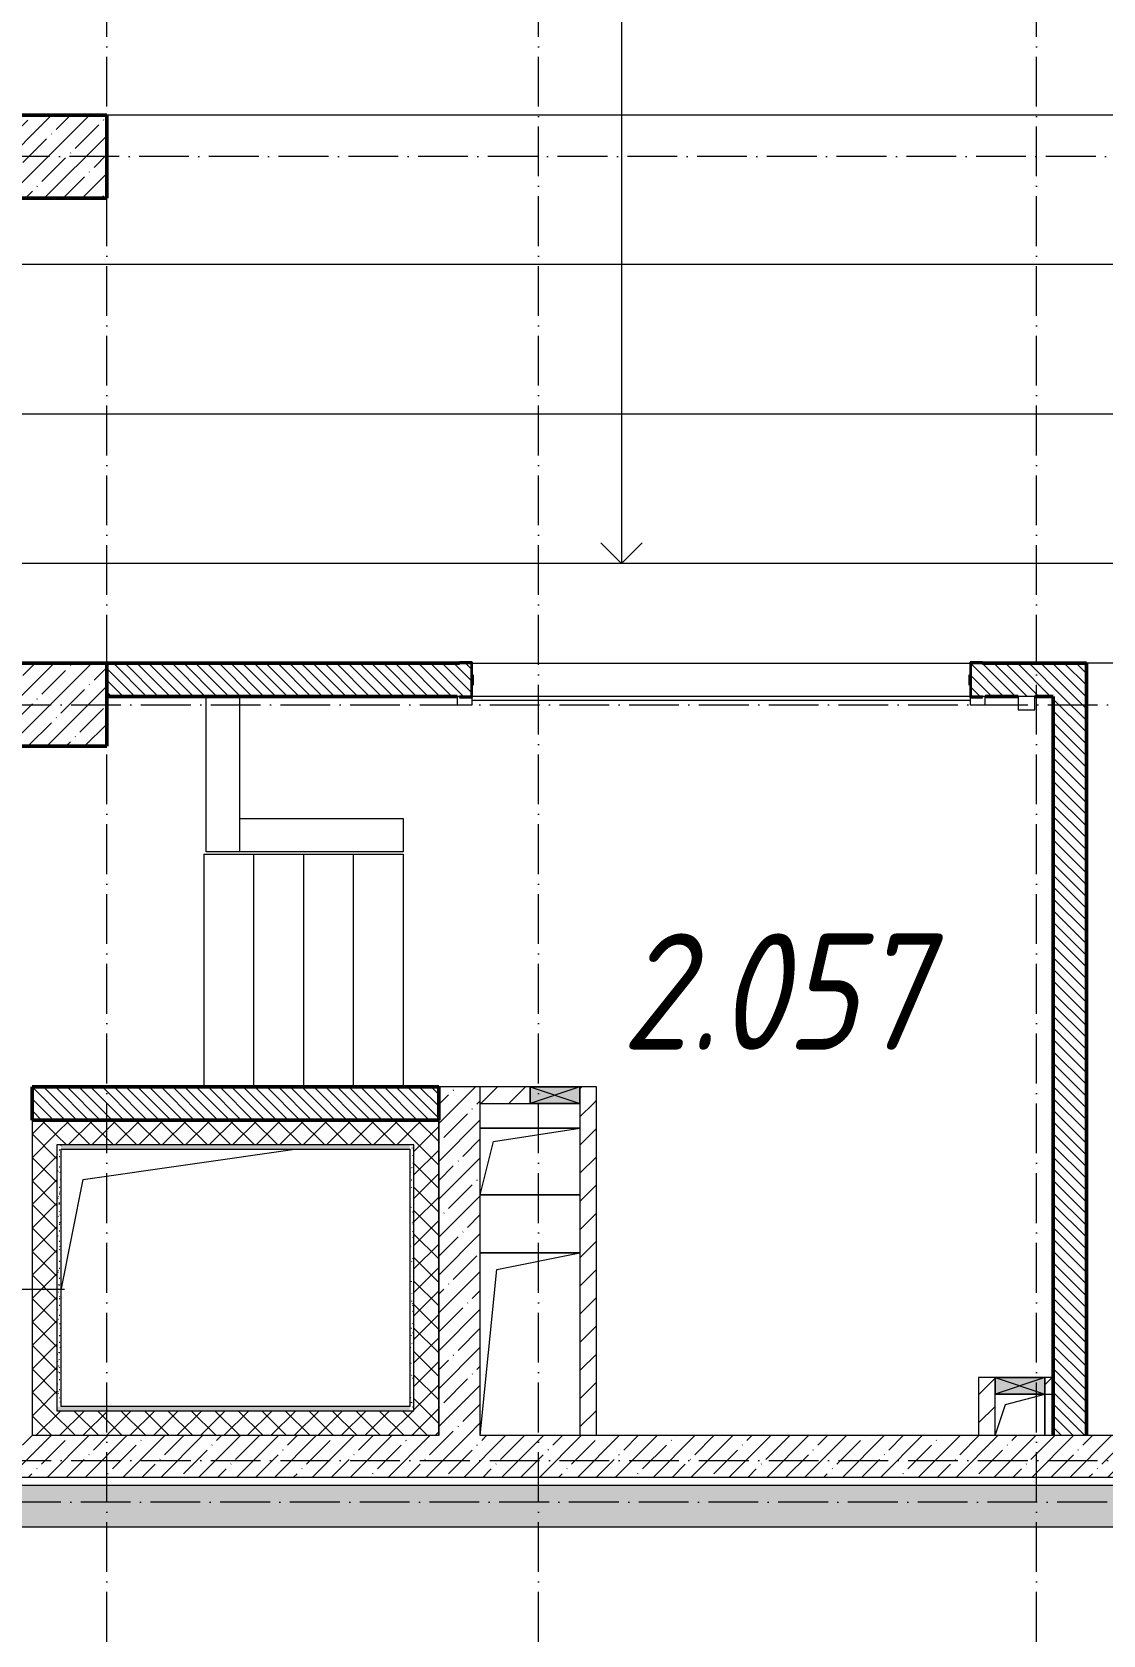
# Model space of a CAD drawing. Header units: millimetres. Extents: x -12989 to 629078, y -109036 to 555275.
# Drawn here: x 530568 to 537018, y 99365 to 109015 of the extents above; entities that cross this region are included whole.
import ezdxf

# ---------------------------------------------------------------- set-up
doc = ezdxf.new("R2010")
doc.units = ezdxf.units.MM
doc.linetypes.add('200_ШТРИХ_ш1п0_6_', pattern=[160, 100, -60])
doc.linetypes.add('50_200_ШТРИХ_1Т_ш5_п1_п1_', pattern=[700, 500, -100, 0, -100])
for name, color, linetype, lineweight in [('A-DETL-GENF-OTLN', 7, 'Continuous', 9), ('A-DOOR-____-MCUT', 7, 'Continuous', 13), ('A-DOOR-____-OTLN', 7, 'Continuous', 9), ('A-FLOR-____-OTLN', 7, 'Continuous', 9), ('A-GENM-____-MCUT', 7, 'Continuous', 25), ('A-GENM-____-OTLN', 7, 'Continuous', 9), ('A-GENM-____-OTLN-1', 7, 'Continuous', 25), ('A-GLAZ-____-OTLN', 7, 'Continuous', 9), ('A-WALL-____-MCUT-1', 7, 'Continuous', 9), ('A-WALL-____-MCUT-2', 7, 'Continuous', 50), ('A-WALL-____-MCUT-3', 7, 'Continuous', 9), ('A-WALL-____-PATT-1', 7, 'Continuous', 9), ('A-WALL-FNSH-MCUT-1', 7, 'Continuous', 9), ('E-ELEC-EQPM-OTLN', 7, 'Continuous', 9), ('I-WALL-____-OTLN', 7, 'Continuous', 9), ('S-COLS-____-MCUT', 7, 'Continuous', 50), ('S-COLS-____-OTLN', 7, 'Continuous', 9), ('S-GRID-____-OTLN-1', 7, '50_200_ШТРИХ_1Т_ш5_п1_п1_', 9), ('S-STRS-____-OTLN-1', 7, 'Continuous', 9), ('Марки помещений', 7, 'Continuous', 9)]:
    doc.layers.add(name, color=color, linetype=linetype, lineweight=lineweight)
for name, color, linetype, lineweight, true_color in [('A-DETL-GENF-OTLN-4', 9, '200_ШТРИХ_ш1п0_6_', 9, 0x808080), ('A-DETL-GENF-OTLN-5', 7, 'Continuous', 5, 0xc0c0c0), ('A-WALL-____-PATT-2', 7, 'Continuous', 9, 0x787878)]:
    doc.layers.add(name, color=color, linetype=linetype, lineweight=lineweight, true_color=true_color)
doc.styles.add('ISOCPEUR_I_3', font='isocpeui.ttf', dxfattribs={"width": 0.85, "height": 2.2})
pattern_1 = [(135, (516567.8, 90784.41), (-35.35534, -35.35534), [])]
pattern_2 = [(45, (516567.8, 90784.41), (-114.0493, 114.0493), []), (45, (516681.85, 90784.41), (-114.0493, 114.0493), [201.612, -40.322, 3.353, -36.97])]
pattern_3 = [(0, (516567.798, 90784.408), (81.28, 20.32), [3.353, -57.607, 3.353, -57.607, -325.12]), (0, (516567.798, 90784.408), (81.28, 20.32), [-121.92, 3.353, -118.567, 3.353, -57.607, -142.24]), (0, (516567.798, 90784.408), (81.28, 20.32), [-304.8, 3.353, -37.287, 3.353, -98.247]), (120, (516598.278, 90794.568), (-58.237636, 60.230545), [3.353, -57.607, 3.353, -57.607, -325.12]), (120, (516598.278, 90794.568), (-58.237636, 60.230545), [-121.92, 3.353, -118.567, 3.353, -57.607, -142.24]), (120, (516598.278, 90794.568), (-58.237636, 60.230545), [-304.8, 3.353, -37.287, 3.353, -98.247]), (240, (516608.438, 90835.208), (-23.042364, -80.550545), [3.353, -57.607, 3.353, -57.607, -325.12]), (240, (516608.438, 90835.208), (-23.042364, -80.550545), [-121.92, 3.353, -118.567, 3.353, -57.607, -142.24]), (240, (516608.438, 90835.208), (-23.042364, -80.550545), [-304.8, 3.353, -37.287, 3.353, -98.247])]
pattern_4 = [(45, (516567.8, 90784.41), (-70.7107, 70.7107), []), (135, (516567.8, 90784.41), (-70.7107, -70.7107), [])]
pattern_5 = [(45, (516567.8, 90784.41), (-84.8528, 84.8528), [])]

# ---------------------------------------------------------------- blocks, each defined once
blk = doc.blocks.new('BSC_Колонна _Прямоугольная - 500х700-V110-АР1_План отверстий 2 этажа в осях 1-64_А-ГГ')
at = {"layer": 'S-COLS-____-OTLN'}
h = blk.add_hatch(dxfattribs=at)
h.set_pattern_fill('FP_139', color=256, style=0, pattern_type=2)
h.set_pattern_definition([(315, (-17481.04, 14100), (114.0493, 114.0493), []), (315, (-17481.04, 13985.95), (114.0493, 114.0493), [201.612, -40.322, 3.353, -36.97])])
h.paths.add_polyline_path([(-250, 350), (-250, -350), (250, -350), (250, 350)], flags=0)
at = {"layer": 'S-COLS-____-MCUT'}
for p, q in [((250, 350), (-250, 350)), ((-250, 350), (-250, -350)), ((250, -350), (250, 350)), ((-250, -350), (250, -350))]:
    blk.add_line(p, q, dxfattribs=at)
blk = doc.blocks.new('BSC_Колонна _Прямоугольная - 500х700-V134-АР1_План отверстий 2 этажа в осях 1-64_А-ГГ')
at = {"layer": 'S-COLS-____-OTLN'}
h = blk.add_hatch(dxfattribs=at)
h.set_pattern_fill('FP_164', color=256, style=0, pattern_type=2)
h.set_pattern_definition([(315, (-14181.04, 14100), (114.0493, 114.0493), []), (315, (-14181.04, 13985.95), (114.0493, 114.0493), [201.612, -40.322, 3.353, -36.97])])
h.paths.add_polyline_path([(-250, 350), (-250, -350), (250, -350), (250, 350)], flags=0)
at = {"layer": 'S-COLS-____-MCUT'}
for p, q in [((250, 350), (-250, 350)), ((-250, 350), (-250, -350)), ((250, -350), (250, 350)), ((-250, -350), (250, -350))]:
    blk.add_line(p, q, dxfattribs=at)
blk = doc.blocks.new('DM_Штора_Противопожарная_Doormaster_EI-60 - ш_3000 х в_1200-26971279-АР1_План отверстий 2 этажа в осях 1-64_А-ГГ')
at = {"layer": 'A-DOOR-____-MCUT'}
for p, q in [((-1375, 150), (-1465, 150)), ((-1465, 150), (-1465, 100)), ((-1465, 100), (-1450, 100)), ((-1375, 106), (-1375, 150)), ((-1375, 125), (1625, 125)), ((1625, 150), (1625, 106)), ((1715, 150), (1625, 150)), ((1700, 100), (1715, 100)), ((1715, 100), (1715, 150))]:
    blk.add_line(p, q, dxfattribs=at)
at = {"layer": 'E-ELEC-EQPM-OTLN'}
for p, q in [((-1665, 180), (-1765, 180)), ((-1765, 180), (-1765, 100)), ((-1765, 100), (-1665, 100)), ((-1665, 100), (-1665, 180))]:
    blk.add_line(p, q, dxfattribs=at)
blk = doc.blocks.new('Фахверк_СКБ_Уголок - 200_3380-28509457-АР1_План отверстий 2 этажа в осях 1-64_А-ГГ')
at = {"layer": 'A-GENM-____-MCUT'}
for p, q in [((200, 156), (125, 156)), ((125, 156), (125, 81)), ((131, 81), (131, 150)), ((131, 150), (200, 150)), ((200, 150), (200, 156)), ((125, 81), (131, 81)), ((131, 19), (125, 19)), ((125, 19), (125, -56)), ((131, -50), (131, 19)), ((125, -56), (200, -56)), ((200, -50), (131, -50)), ((200, -56), (200, -50))]:
    blk.add_line(p, q, dxfattribs=at)
blk = doc.blocks.new('AR_Отверстие прямоугольное _в плите_ - AR_Отверстие прямоугольное _в плите_-30552514-АР1_План отверстий 2 этажа в осях 1-64_А-ГГ')
at = {"layer": 'A-GENM-____-OTLN'}
for p, q in [((-916.7, 616.7), (356.8, 800)), ((-1050, -50), (-916.7, 616.7))]:
    blk.add_line(p, q, dxfattribs=at)
blk = doc.blocks.new('AR_Отверстие прямоугольное _в плите_ - AR_Отверстие прямоугольное _в плите_-V172-АР1_План отверстий 2 этажа в осях 1-64_А-ГГ')
at = {"layer": 'A-GENM-____-OTLN'}
for p, q in [((300, 550), (-300, 550)), ((-200, 450), (300, 550)), ((-300, -550), (-200, 450))]:
    blk.add_line(p, q, dxfattribs=at)
blk = doc.blocks.new('AR_Отверстие прямоугольное _в плите_ - AR_Отверстие прямоугольное _в плите_-V188-АР1_План отверстий 2 этажа в осях 1-64_А-ГГ')
at = {"layer": 'A-GENM-____-OTLN'}
for p, q in [((-87.5, 62.5), (150, 125)), ((150, -125), (150, 125)), ((-150, -125), (-87.5, 62.5))]:
    blk.add_line(p, q, dxfattribs=at)
blk = doc.blocks.new('AR_Отверстие прямоугольное _в плите_ - AR_Отверстие прямоугольное _в плите_-30552531-АР1_План отверстий 2 этажа в осях 1-64_А-ГГ')
at = {"layer": 'A-GENM-____-OTLN'}
for p, q in [((300, 200), (-300, 200)), ((-220, 120), (300, 200)), ((-300, -200), (-220, 120)), ((-300, -200), (300, -200))]:
    blk.add_line(p, q, dxfattribs=at)
blk = doc.blocks.new('AR_Отверстие прямоугольное _в стене__БезПР - AR_Отверстие прямоугольное _в стене__БезПР-36788904-АР1_План отверстий 2 этажа в осях 1-64_А-ГГ')
at = {"layer": 'A-GLAZ-____-OTLN'}
blk.add_hatch(color=256, dxfattribs=at).paths.add_polyline_path([(150, -50), (150, 50), (-150, 50), (-150, -50)], flags=0)
at = {"layer": 'A-DETL-GENF-OTLN'}
for p, q in [((-150, -50), (-150, 50)), ((-150, 50), (150, 50)), ((150, 50), (-150, -50)), ((-150, 50), (150, -50)), ((150, 50), (-150, 50)), ((-150, 50), (-150, -50)), ((150, 50), (150, -50)), ((150, -50), (150, 50)), ((150, -50), (-150, -50)), ((-150, -50), (150, -50))]:
    blk.add_line(p, q, dxfattribs=at)
at = {"layer": 'A-GLAZ-____-OTLN'}
blk.add_line((150, 50), (-150, 50), dxfattribs=at)
blk = doc.blocks.new('AR_Отверстие прямоугольное _в стене__БезПР - AR_Отверстие прямоугольное _в стене__БезПР-36428157-АР1_План отверстий 2 этажа в осях 1-64_А-ГГ')
at = {"layer": 'A-GLAZ-____-OTLN'}
blk.add_hatch(color=256, dxfattribs=at).paths.add_polyline_path([(150, -50), (150, 50), (-150, 50), (-150, -50)], flags=0)
at = {"layer": 'A-DETL-GENF-OTLN'}
for p, q in [((-150, -50), (-150, 50)), ((-150, 50), (150, 50)), ((150, 50), (-150, -50)), ((-150, 50), (150, -50)), ((150, 50), (-150, 50)), ((-150, 50), (-150, -50)), ((150, 50), (150, -50)), ((150, -50), (150, 50)), ((150, -50), (-150, -50)), ((-150, -50), (150, -50))]:
    blk.add_line(p, q, dxfattribs=at)
at = {"layer": 'A-GLAZ-____-OTLN'}
blk.add_line((150, 50), (-150, 50), dxfattribs=at)
blk = doc.blocks.new('DET_L_Имитация разреза_ISO2-5 - Низ-36884722-АР1_План отверстий 2 этажа в осях 1-64_А-ГГ')
at = {"layer": 'A-DETL-GENF-OTLN-5'}
blk.add_line((143.1, 0), (1256.9, 0), dxfattribs=at)
blk = doc.blocks.new('3эт')
at = {"layer": 'S-GRID-____-OTLN-1', "color": 251, "ltscale": 0.6, "true_color": 0x636466}
for p, q in [((298220.7, -91346.1), (298220.7, -36982.5)), ((300820.7, -91346.1), (300820.7, -36982.5)), ((303820.7, -91346.1), (303820.7, -36982.5)), ((310478.4, -69382.4), (279101.9, -69382.4)), ((279101.9, -72682.4), (310478.4, -72682.4)), ((279101.9, -77232.4), (307641.3, -77232.4)), ((387845.1, -77482.4), (279340.9, -77482.4))]:
    blk.add_line(p, q, dxfattribs=at)

msp = doc.modelspace()

# ---------------------------------------------------------------- hatches: boundary and pattern name
at = {"layer": 'A-WALL-____-PATT-1'}
h = msp.add_hatch(dxfattribs=at)
h.set_pattern_fill('FP_6', color=256, style=0, pattern_type=2)
h.set_pattern_definition(pattern_1)
h.paths.add_polyline_path([(536917.7976, 105015.4504), (536917.7976, 105215.4504), (536223.7976, 105215.4504), (536223.7976, 105146.4504), (536217.7976, 105146.4504), (536217.7976, 105084.4504), (536223.7976, 105084.4504), (536223.7976, 105015.4504), (536717.7976, 105015.4504)], flags=0)
h.paths.add_polyline_path([(532461.2866, 105015.4504), (533211.7976, 105015.9959), (533211.7976, 105084.4504), (533217.7976, 105084.4504), (533217.7976, 105146.4504), (533211.7976, 105146.4504), (533211.7976, 105215.4504), (531017.7976, 105215.4504), (531017.7976, 105015.4504)], flags=0)
h = msp.add_hatch(dxfattribs=at)
h.set_pattern_fill('FP_6', color=256, style=0, pattern_type=2)
h.set_pattern_definition(pattern_1)
h.paths.add_polyline_path([(536917.7976, 100565.4504), (536917.7976, 105015.4504), (536717.7976, 105015.4504), (536717.7976, 100565.4504)], flags=0)
h = msp.add_hatch(dxfattribs=at)
h.set_pattern_fill('FP_6', color=256, style=0, pattern_type=2)
h.set_pattern_definition(pattern_1)
h.paths.add_polyline_path([(533017.7976, 102465.4504), (533017.7976, 102665.4504), (530567.7976, 102665.4504), (530567.7976, 102465.4504), (532461.2866, 102465.4504)], flags=0)
h = msp.add_hatch(dxfattribs=at)
h.set_pattern_fill('FP_25', color=256, style=0, pattern_type=2)
h.set_pattern_definition(pattern_2)
h.paths.add_polyline_path([(533267.7976, 100565.4504), (533267.7976, 102665.4504), (533017.7976, 102665.4504), (533017.7976, 100565.4504)], flags=0)
h = msp.add_hatch(dxfattribs=at)
h.set_pattern_fill('FP_4', color=256, style=0, pattern_type=2)
h.set_pattern_definition(pattern_5)
h.paths.add_polyline_path([(533267.7976, 102565.4504), (533567.7976, 102565.4504), (533567.7976, 102665.4504), (533267.7976, 102665.4504)], flags=0)
h.paths.add_polyline_path([(533967.7976, 102565.4504), (533967.7976, 102665.4504), (533867.7976, 102665.4504), (533867.7976, 102565.4504)], flags=0)
h = msp.add_hatch(dxfattribs=at)
h.set_pattern_fill('FP_4', color=256, style=0, pattern_type=2)
h.set_pattern_definition(pattern_5)
h.paths.add_polyline_path([(533867.7976, 100565.4504), (533967.7976, 100565.4504), (533967.7976, 102565.4504), (533867.7976, 102565.4504), (533867.7976, 101840.245)], flags=0)
h = msp.add_hatch(dxfattribs=at)
h.set_pattern_fill('FP_1', color=256, style=0, pattern_type=2)
h.set_pattern_definition(pattern_4)
h.paths.add_polyline_path([(530567.7976, 100715.4504), (530717.7976, 100715.4504), (530717.7976, 102465.4504), (530567.7976, 102465.4504), (530567.7976, 100740.4504)], flags=0)
h = msp.add_hatch(dxfattribs=at)
h.set_pattern_fill('FP_1', color=256, style=0, pattern_type=2)
h.set_pattern_definition(pattern_4)
h.paths.add_polyline_path([(530717.7976, 102315.4504), (532867.7976, 102315.4504), (532867.7976, 102465.4504), (530717.7976, 102465.4504)], flags=0)
h = msp.add_hatch(dxfattribs=at)
h.set_pattern_fill('FP_1', color=256, style=0, pattern_type=2)
h.set_pattern_definition(pattern_4)
h.paths.add_polyline_path([(532867.7976, 100565.4504), (533017.7976, 100565.4504), (533017.7976, 102465.4504), (532867.7976, 102465.4504), (532867.7976, 100715.4504)], flags=0)
h = msp.add_hatch(dxfattribs=at)
h.set_pattern_fill('FP_4', color=256, style=0, pattern_type=2)
h.set_pattern_definition(pattern_5)
h.paths.add_polyline_path([(536267.7976, 100565.4504), (536367.7976, 100565.4504), (536367.7976, 100915.4504), (536267.7976, 100915.4504)], flags=0)
h = msp.add_hatch(dxfattribs=at)
h.set_pattern_fill('FP_4', color=256, style=0, pattern_type=2)
h.set_pattern_definition(pattern_5)
h.paths.add_polyline_path([(536717.7976, 100815.4504), (536717.7976, 100915.4504), (536667.7976, 100915.4504), (536667.7976, 100815.4504)], flags=0)
h = msp.add_hatch(dxfattribs=at)
h.set_pattern_fill('FP_1', color=256, style=0, pattern_type=2)
h.set_pattern_definition(pattern_4)
h.paths.add_polyline_path([(532842.7976, 100565.4504), (532867.7976, 100565.4504), (532867.7976, 100715.4504), (530567.7976, 100715.4504), (530567.7976, 100565.4504), (530693.8223, 100565.4504)], flags=0)
h = msp.add_hatch(dxfattribs=at)
h.set_pattern_fill('FP_25', color=256, style=0, pattern_type=2)
h.set_pattern_definition(pattern_2)
h.paths.add_polyline_path([(539417.7976, 100315.4504), (539417.7976, 100565.4504), (539217.7976, 100565.4504), (539217.7976, 100315.4504)], flags=0)
h.paths.add_polyline_path([(537117.7976, 100315.4504), (537117.7976, 100565.4504), (529467.7976, 100565.4504), (529467.7976, 100315.4504), (534228.7509, 100315.4504)], flags=0)
h.paths.add_polyline_path([(527158.8938, 100315.4504), (527367.7976, 100315.4504), (527367.7976, 100565.4504), (526667.7976, 100565.4504), (526667.7976, 100315.4504)], flags=0)
h = msp.add_hatch(dxfattribs=at)
h.set_pattern_fill('FP_25', color=256, style=0, pattern_type=2)
h.set_pattern_definition(pattern_2)
h.paths.add_polyline_path([(539217.7976, 100015.4504), (540117.7976, 100015.4504), (540117.7976, 100265.4504), (539217.7976, 100265.4504)], flags=0)
h.paths.add_polyline_path([(537117.7976, 100015.4504), (537117.7976, 100265.4504), (529467.7976, 100265.4504), (529467.7976, 100015.4504), (534228.7509, 100015.4504)], flags=0)
h.paths.add_polyline_path([(527367.7976, 100015.4504), (527367.7976, 100265.4504), (526167.7976, 100265.4504), (526167.7976, 100015.4504), (527158.8938, 100015.4504)], flags=0)
h.paths.add_polyline_path([(521856.5009, 100015.4504), (522167.7976, 100015.4504), (522167.7976, 100265.4504), (514617.7976, 100265.4504), (514617.7976, 100015.4504), (520089.0366, 100015.4504)], flags=0)
at = {"layer": 'A-WALL-____-PATT-2'}
h = msp.add_hatch(dxfattribs=at)
h.set_pattern_fill('FP_169', color=256, style=0, pattern_type=2)
h.set_pattern_definition(pattern_3)
h.paths.add_polyline_path([(530717.7976, 100740.4504), (530742.7976, 100740.4504), (530742.7976, 102315.4504), (530717.7976, 102315.4504), (530717.7976, 101840.245)], flags=0)
h = msp.add_hatch(dxfattribs=at)
h.set_pattern_fill('FP_169', color=256, style=0, pattern_type=2)
h.set_pattern_definition(pattern_3)
h.paths.add_polyline_path([(530742.7976, 102290.4504), (532842.7976, 102290.4504), (532842.7976, 102315.4504), (530742.7976, 102315.4504)], flags=0)
h = msp.add_hatch(dxfattribs=at)
h.set_pattern_fill('FP_169', color=256, style=0, pattern_type=2)
h.set_pattern_definition(pattern_3)
h.paths.add_polyline_path([(532842.7976, 100715.4504), (532867.7976, 100715.4504), (532867.7976, 102315.4504), (532842.7976, 102315.4504), (532842.7976, 100740.4504)], flags=0)
h = msp.add_hatch(dxfattribs=at)
h.set_pattern_fill('FP_169', color=256, style=0, pattern_type=2)
h.set_pattern_definition(pattern_3)
h.paths.add_polyline_path([(532842.7976, 100715.4504), (532842.7976, 100740.4504), (530717.7976, 100740.4504), (530717.7976, 100715.4504)], flags=0)

# ---------------------------------------------------------------- linework, layer by layer
at = {"layer": 'A-FLOR-____-OTLN'}
for p, q in [((533267.7976, 102415.4504), (533867.7976, 102415.4504)), ((533867.7976, 102015.4504), (533267.7976, 102015.4504)), ((533267.7976, 101665.4504), (533867.7976, 101665.4504)), ((536667.7976, 100815.4504), (536667.7976, 100565.4504))]:
    msp.add_line(p, q, dxfattribs=at)
at = {"layer": 'A-WALL-____-MCUT-1'}
for p, q in [((533017.7976, 102665.4504), (533017.7976, 100565.4504)), ((533267.7976, 102665.4504), (533017.7976, 102665.4504)), ((533267.7976, 100565.4504), (533267.7976, 102665.4504)), ((533017.7976, 100565.4504), (530567.7976, 100565.4504)), ((537117.7976, 100565.4504), (533267.7976, 100565.4504)), ((529467.7976, 100315.4504), (537117.7976, 100315.4504)), ((537117.7976, 100265.4504), (529467.7976, 100265.4504)), ((529467.7976, 100015.4504), (537117.7976, 100015.4504))]:
    msp.add_line(p, q, dxfattribs=at)
at = {"layer": 'A-WALL-____-MCUT-2'}
for p, q in [((533142.7976, 105215.4504), (531017.7976, 105215.4504)), ((536917.7976, 105215.4504), (536292.7976, 105215.4504)), ((536917.7976, 100565.4504), (536917.7976, 105215.4504)), ((533217.7976, 105084.4504), (533217.7976, 105146.4504)), ((536217.7976, 105146.4504), (536217.7976, 105084.4504)), ((531017.7976, 105015.4504), (533127.7976, 105015.4504)), ((536307.7976, 105015.4504), (536507.7976, 105015.4504)), ((536607.7976, 105015.4504), (536717.7976, 105015.4504)), ((536717.7976, 105015.4504), (536717.7976, 100565.4504)), ((533017.7976, 102665.4504), (530567.7976, 102665.4504)), ((530567.7976, 102665.4504), (530567.7976, 102465.4504)), ((533017.7976, 102465.4504), (533017.7976, 102665.4504)), ((530567.7976, 102465.4504), (533017.7976, 102465.4504))]:
    msp.add_line(p, q, dxfattribs=at)
at = {"layer": 'A-WALL-____-MCUT-3'}
for p, q in [((530567.7976, 102465.4504), (530567.7976, 100565.4504)), ((533017.7976, 102465.4504), (530567.7976, 102465.4504)), ((533017.7976, 100565.4504), (533017.7976, 102465.4504)), ((530717.7976, 102315.4504), (530717.7976, 100715.4504)), ((532867.7976, 102315.4504), (530717.7976, 102315.4504)), ((532867.7976, 100715.4504), (532867.7976, 102315.4504)), ((530717.7976, 100715.4504), (532867.7976, 100715.4504))]:
    msp.add_line(p, q, dxfattribs=at)
at = {"layer": 'A-WALL-FNSH-MCUT-1'}
for p, q in [((533567.7976, 102665.4504), (533267.7976, 102665.4504)), ((533967.7976, 102665.4504), (533867.7976, 102665.4504)), ((533967.7976, 100565.4504), (533967.7976, 102665.4504)), ((533267.7976, 102565.4504), (533567.7976, 102565.4504)), ((533867.7976, 102565.4504), (533867.7976, 100565.4504)), ((530742.7976, 100740.4504), (530742.7976, 102290.4504)), ((530742.7976, 102290.4504), (532842.7976, 102290.4504)), ((532842.7976, 102290.4504), (532842.7976, 100740.4504)), ((536367.7976, 100915.4504), (536267.7976, 100915.4504)), ((536267.7976, 100915.4504), (536267.7976, 100565.4504)), ((536717.7976, 100915.4504), (536667.7976, 100915.4504)), ((536367.7976, 100565.4504), (536367.7976, 100815.4504)), ((536667.7976, 100815.4504), (536717.7976, 100815.4504)), ((532842.7976, 100740.4504), (530742.7976, 100740.4504))]:
    msp.add_line(p, q, dxfattribs=at)
at = {"layer": 'I-WALL-____-OTLN'}
for p, q in [((533217.7976, 105215.4504), (536217.7976, 105215.4504)), ((531617.3764, 104080.4504), (531617.3764, 105015.4504)), ((531817.3764, 105015.4504), (531817.3764, 104080.4504)), ((536217.7976, 105015.4504), (533217.7976, 105015.4504)), ((531817.3764, 104280.4504), (532802.3764, 104280.4504)), ((532802.3764, 104280.4504), (532802.3764, 104080.4504)), ((532802.3764, 104080.4504), (531617.3764, 104080.4504))]:
    msp.add_line(p, q, dxfattribs=at)
at = {"layer": 'S-STRS-____-OTLN-1'}
for p, q in [((534117.7976, 109415.4504), (534117.7976, 108515.4504)), ((537917.7976, 108515.4504), (531017.7976, 108515.4504)), ((537917.7976, 108515.4504), (531017.7976, 108515.4504)), ((534117.7976, 108515.4504), (534117.7976, 107615.4504)), ((537917.7976, 107615.4504), (530317.7976, 107615.4504)), ((537917.7976, 107615.4504), (530317.7976, 107615.4504)), ((534117.7976, 107615.4504), (534117.7976, 106715.4504)), ((537917.7976, 106715.4504), (530317.7976, 106715.4504)), ((537917.7976, 106715.4504), (530317.7976, 106715.4504)), ((534117.7976, 106715.4504), (534117.7976, 105815.4504)), ((534117.7976, 105815.4504), (533992.7976, 105940.4504)), ((534117.7976, 105815.4504), (534242.7976, 105940.4504)), ((537917.7976, 105815.4504), (530317.7976, 105815.4504)), ((537917.7976, 105815.4504), (530317.7976, 105815.4504)), ((537917.7976, 105215.4504), (536917.7976, 105215.4504)), ((531602.3764, 104065.4504), (531602.3764, 102665.4504)), ((531602.3764, 104065.4504), (531902.3764, 104065.4504)), ((531602.3764, 104065.4504), (531602.3764, 102665.4504)), ((531902.3764, 104065.4504), (532202.3764, 104065.4504)), ((531902.3764, 104065.4504), (531902.3764, 102665.4504)), ((531902.3764, 104065.4504), (531902.3764, 102665.4504)), ((532202.3764, 104065.4504), (532502.3764, 104065.4504)), ((532202.3764, 104065.4504), (532202.3764, 102665.4504)), ((532202.3764, 104065.4504), (532202.3764, 102665.4504)), ((532502.3764, 104065.4504), (532802.3764, 104065.4504)), ((532502.3764, 104065.4504), (532502.3764, 102665.4504)), ((532502.3764, 104065.4504), (532502.3764, 102665.4504)), ((532802.3764, 104065.4504), (532802.3764, 102665.4504))]:
    msp.add_line(p, q, dxfattribs=at)

# ---------------------------------------------------------------- block references
msp.add_blockref('3эт', (232797.0902, 177647.8646))
at = {"layer": 'A-DETL-GENF-OTLN-4', "rotation": 180}
msp.add_blockref('DET_L_Имитация разреза_ISO2-5 - Низ-36884722-АР1_План отверстий 2 этажа в осях 1-64_А-ГГ', (530906.131, 101445.4504), dxfattribs=at)
at = {"layer": 'A-DOOR-____-OTLN', "rotation": 180}
msp.add_blockref('DM_Штора_Противопожарная_Doormaster_EI-60 - ш_3000 х в_1200-26971279-АР1_План отверстий 2 этажа в осях 1-64_А-ГГ', (534842.7976, 105115.4504), dxfattribs=at)
at = {"layer": 'A-GENM-____-OTLN'}
for name, p in [('AR_Отверстие прямоугольное _в плите_ - AR_Отверстие прямоугольное _в плите_-30552531-АР1_План отверстий 2 этажа в осях 1-64_А-ГГ', (533567.7976, 102215.4504)), ('AR_Отверстие прямоугольное _в плите_ - AR_Отверстие прямоугольное _в плите_-30552514-АР1_План отверстий 2 этажа в осях 1-64_А-ГГ', (531792.7976, 101490.4504)), ('AR_Отверстие прямоугольное _в плите_ - AR_Отверстие прямоугольное _в плите_-V172-АР1_План отверстий 2 этажа в осях 1-64_А-ГГ', (533567.7976, 101115.4504)), ('AR_Отверстие прямоугольное _в плите_ - AR_Отверстие прямоугольное _в плите_-V188-АР1_План отверстий 2 этажа в осях 1-64_А-ГГ', (536517.7976, 100690.4504))]:
    msp.add_blockref(name, p, dxfattribs=at)
at = {"layer": 'A-GENM-____-OTLN-1', "rotation": 180}
msp.add_blockref('Фахверк_СКБ_Уголок - 200_3380-28509457-АР1_План отверстий 2 этажа в осях 1-64_А-ГГ', (533342.7976, 105165.4504), dxfattribs=at)
at = {"layer": 'A-GENM-____-OTLN-1'}
msp.add_blockref('Фахверк_СКБ_Уголок - 200_3380-28509457-АР1_План отверстий 2 этажа в осях 1-64_А-ГГ', (536092.7976, 105065.4504), dxfattribs=at)
at = {"layer": 'A-GLAZ-____-OTLN'}
for name, p in [('AR_Отверстие прямоугольное _в стене__БезПР - AR_Отверстие прямоугольное _в стене__БезПР-36788904-АР1_План отверстий 2 этажа в осях 1-64_А-ГГ', (533717.7976, 102615.4504)), ('AR_Отверстие прямоугольное _в стене__БезПР - AR_Отверстие прямоугольное _в стене__БезПР-36428157-АР1_План отверстий 2 этажа в осях 1-64_А-ГГ', (536517.7976, 100865.4504))]:
    msp.add_blockref(name, p, dxfattribs=at)
at = {"layer": 'S-COLS-____-OTLN', "rotation": 89.9999999999999}
for name, p in [('BSC_Колонна _Прямоугольная - 500х700-V110-АР1_План отверстий 2 этажа в осях 1-64_А-ГГ', (530667.7976, 108265.4504)), ('BSC_Колонна _Прямоугольная - 500х700-V134-АР1_План отверстий 2 этажа в осях 1-64_А-ГГ', (530667.7976, 104965.4504))]:
    msp.add_blockref(name, p, dxfattribs=at)

# ---------------------------------------------------------------- texts
at = {"layer": 'Марки помещений', "insert": (534116.1494, 103588.8402), "char_height": 700, "width": 785.65375, "attachment_point": 1, "style": 'ISOCPEUR_I_3'}
msp.add_mtext('2.057', dxfattribs=at)

doc.saveas('drawing.dxf')
